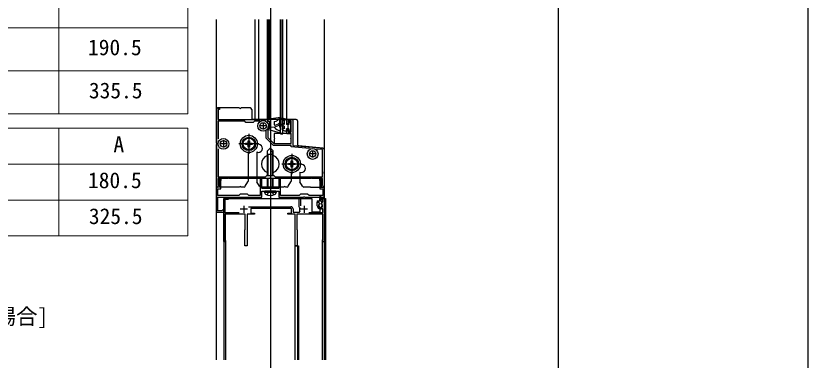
# Model space of a CAD drawing. Units: millimetres, scale not verified. Extents: x -875 to 875, y -1304 to 1298.
# Drawn here: x 323 to 875, y -835 to -596 of the extents above; entities that cross this region are included whole.
import ezdxf
from ezdxf.enums import TextEntityAlignment as Align

# ---------------------------------------------------------------- set-up
doc = ezdxf.new("R2010")
doc.units = ezdxf.units.MM
doc.header["$LTSCALE"] = 8
doc.layers.add('0-1_TABLE1', color=7, linetype='Continuous', lineweight=18)
for name, color, linetype in [('0-2_USER1', 3, 'Continuous'), ('0-3_YKK_11', 7, 'Continuous'), ('0-4_YKK_12', 2, 'Continuous'), ('0-5_YKK_13', 4, 'Continuous'), ('0-7_YKK_D', 6, 'Continuous'), ('0-8_YKK_ZWAK', 7, 'Continuous')]:
    doc.layers.add(name, color=color, linetype=linetype)
doc.styles.add('ＭＳ ゴシック', font='')
doc.styles.get('ＭＳ ゴシック').set_extended_font_data('MS Gothic')

msp = doc.modelspace()

# ---------------------------------------------------------------- linework, layer by layer
at = {"layer": '0-1_TABLE1'}
for p, q in [((352.5, -543.742), (352.5, -663.742)), ((442.5, -543.742), (442.5, -663.742)), ((82.5, -603.742), (442.5, -603.742)), ((82.5, -633.742), (442.5, -633.742)), ((-247.5, -663.742), (442.5, -663.742)), ((-427.5, -673.742), (442.5, -673.742)), ((352.5, -673.742), (352.5, -748.742)), ((442.5, -673.742), (442.5, -748.742)), ((-427.5, -698.742), (442.5, -698.742)), ((-67.5, -723.742), (442.5, -723.742)), ((-427.5, -748.742), (442.5, -748.742))]:
    msp.add_line(p, q, dxfattribs=at)
at = {"layer": '0-3_YKK_11'}
for p, q in [((497.5, -672.142), (492.5, -672.142)), ((495, -669.642), (495, -674.642)), ((469.8, -684.642), (464.8, -684.642)), ((467.3, -682.142), (467.3, -687.142)), ((529.5, -689.142), (529.5, -694.142)), ((532, -691.642), (527, -691.642)), ((481.5, -727.642), (481.5, -732.642)), ((484.672, -728.442), (514.4, -728.442)), ((523.5, -727.642), (523.5, -732.642)), ((484, -730.142), (479, -730.142)), ((526, -730.142), (521, -730.142))]:
    msp.add_line(p, q, dxfattribs=at)
for points in [[(462.5, -714.642), (462.5, -685.1), (462.62, -684.917), (462.62, -684.367), (462.5, -684.184), (462.5, -659.642), (464.5, -659.642), (464.5, -660.642), (463.6, -660.642), (463.6, -667.642), (485.042, -667.642), (485.225, -667.762), (485.775, -667.762), (485.958, -667.642), (498, -667.642), (498, -668.842), (499.5, -668.842), (499.5, -672.842), (498.3, -672.842), (498.3, -680.286), (502.455, -684.442), (514.6, -684.442), (514.6, -677.642), (511.6, -677.642), (511.6, -674.642), (512.5, -674.642), (512.5, -676.242), (514.6, -676.242), (514.6, -668.842), (512.5, -668.842), (512.5, -670.642), (511.6, -670.642), (511.6, -667.642), (515.7, -667.642), (515.7, -685.735), (537.5, -687.642), (537.5, -714.642), (536, -714.642), (536, -713.942), (536.24, -713.648)], [(492.702, -668.742), (488.9, -668.742), (488, -669.642), (483, -669.642), (482.1, -668.742), (463.6, -668.742), (463.6, -681.194)], [(527.337, -687.857), (514.6, -686.743), (514.6, -685.742), (502.2, -685.742), (497.2, -680.742), (497.2, -675.428)], [(463.6, -688.09), (463.6, -707.542), (496.6, -707.542), (497.5, -706.642), (502.5, -706.642), (503.4, -707.542), (536.4, -707.542), (536.4, -688.65), (532.287, -688.29)], [(536.24, -713.648), (536.4, -713.452), (536.4, -708.642), (529.458, -708.642), (529.275, -708.522), (528.725, -708.522), (528.542, -708.642), (500.458, -708.642), (500.275, -708.522), (499.725, -708.522), (499.542, -708.642), (471.458, -708.642), (471.275, -708.522), (470.725, -708.522), (470.542, -708.642), (463.6, -708.642), (463.6, -713.452), (463.76, -713.648), (464, -713.942), (464, -714.642), (462.5, -714.642)], [(493, -708.642), (493, -720.642), (485, -720.642), (484, -719.642), (479, -719.642), (478, -720.642), (463.5, -720.642), (463.5, -715.842), (465.45, -715.842), (465.45, -711.694), (465.717, -708.642), (464.512, -708.642), (464.25, -711.642), (464.25, -713.884), (464.37, -714.067), (464.25, -714.642), (462.5, -714.642), (462.5, -732.142), (467.5, -732.142), (467.5, -730.642), (466.8, -730.642), (466.504, -730.892), (466.208, -731.142), (463.5, -731.142), (463.5, -721.642)], [(463.5, -721.642), (494, -721.642), (494, -717.642), (499.542, -717.642), (499.725, -717.522), (500.275, -717.522), (500.458, -717.642), (506, -717.642), (506, -721.642), (523.042, -721.642), (523.225, -721.522), (523.775, -721.522), (523.958, -721.642), (537.5, -721.642), (537.5, -714.642), (535.75, -714.642), (535.63, -714.067), (535.75, -713.884), (535.75, -711.642), (535.488, -708.642), (534.283, -708.642), (534.55, -711.694), (534.55, -715.842), (536.5, -715.842), (536.5, -720.642), (527, -720.642), (526, -719.642), (521, -719.642), (520, -720.642), (507, -720.642), (507, -708.642), (506, -708.642), (506, -714.884), (506.12, -715.067), (506, -715.642), (494, -715.642), (493.88, -715.067), (494, -714.884), (494, -708.642), (493, -708.642)], [(536.45, -751.336), (536.6, -751.076), (536.6, -733.442), (518.5, -733.442), (518.5, -744.142), (518.8, -744.442), (518.8, -755.642), (517.2, -755.642), (517.2, -733.442), (512.1, -733.442), (512.1, -732.742), (514.7, -732.742), (514.7, -729.642), (486.3, -729.642), (486.3, -732.742), (488.9, -732.742), (488.9, -733.442), (483.8, -733.442), (483.8, -755.642), (482.2, -755.642), (482.2, -744.442), (482.5, -744.142), (482.5, -733.442), (468.4, -733.442), (468.4, -751.442), (468.6, -751.642), (468.8, -751.842), (468.8, -752.642), (467.5, -752.642), (467.5, -722.642), (470.5, -722.642), (470.5, -723.442), (468.3, -723.442), (468.3, -732.442), (478.214, -732.442)], [(520.461, -729.141), (520.338, -728.794), (520.2, -728.542), (520.2, -722.642), (521, -722.642), (521, -727.742)], [(535.956, -726.486), (535.887, -726.105), (536.7, -724.697), (536.7, -723.442), (535.5, -723.442), (535.5, -722.642), (537.5, -722.642), (537.5, -751.942)], [(532.7, -727.642), (532.7, -725.142), (533.557, -725.142), (534.113, -726.105), (534.044, -726.486)], [(515.9, -729.942), (515.9, -732.242), (520.327, -732.242), (520.679, -731.653)], [(526.899, -732.442), (536.7, -732.442), (536.7, -729.833), (536.238, -729.58)]]:
    msp.add_lwpolyline(points, dxfattribs=at)
for centre, radius, start, end in [((514.4, -729.942), 1.5, 0.00001, 89.99999), ((523.5, -730.142), 3.2, 161.76574, 208.17865), ((535, -727.642), 2.3, 179.99999, 302.57899), ((535, -727.642), 1.5, 129.59406, 50.40594), ((536.8, -751.942), 0.7, 120, 359.99999)]:
    msp.add_arc(centre, radius, start, end, dxfattribs=at)
at = {"layer": '0-4_YKK_12'}
for p, q in [((462.5, -660.142), (462.5, -597.942)), ((489.507, -667.642), (489.507, -597.942)), ((492.007, -667.642), (492.007, -597.942)), ((498.007, -667.642), (498.007, -597.942)), ((499.507, -667.145), (499.507, -597.942)), ((500, -597.942), (500, -835.021)), ((508.807, -677.642), (508.807, -597.942)), ((511.607, -667.642), (511.607, -597.942)), ((537.5, -597.942), (537.5, -709.642)), ((498.373, -667.642), (489.507, -667.642)), ((506.501, -667.642), (505.76, -667.642)), ((508.453, -667.642), (507.501, -667.642)), ((510.714, -667.642), (509.286, -667.642)), ((511.607, -667.642), (511.577, -667.642)), ((462.5, -835.021), (462.5, -702.142)), ((537.5, -702.142), (537.5, -835.021)), ((467.5, -722.642), (529, -722.642)), ((467.5, -722.642), (467.5, -835.021)), ((529, -722.642), (529, -732.142)), ((534.5, -722.642), (534.5, -724.342)), ((534.5, -722.642), (534.719, -722.642)), ((535.28, -722.642), (538.5, -722.642)), ((538.5, -722.642), (538.5, -835.021)), ((534.5, -732.142), (529, -732.142)), ((534.5, -729.887), (534.5, -732.142)), ((467.5, -752.642), (468.8, -752.642)), ((468.8, -752.642), (468.8, -835.021)), ((517, -755.642), (517, -835.021)), ((517, -755.642), (519.7, -755.642)), ((518.9, -755.642), (518.9, -835.021)), ((519.7, -755.642), (519.7, -835.021)), ((536.1, -752.642), (536.1, -835.021)), ((536.1, -752.642), (537.5, -752.642))]:
    msp.add_line(p, q, dxfattribs=at)
at = {"layer": '0-5_YKK_13'}
for p, q in [((498.207, -597.942), (498.201, -668.167)), ((507.007, -677.642), (507.007, -597.942)), ((507.501, -666.249), (507.506, -597.942)), ((462.5, -660.642), (462.5, -703.928)), ((478.286, -659.642), (463.5, -659.642)), ((486, -659.642), (479.714, -659.642)), ((487, -660.642), (487, -666.642)), ((509.286, -667.642), (488, -667.642)), ((498.2, -668.205), (498.2, -668.849)), ((499.046, -667.217), (507.155, -665.953)), ((504.382, -668.541), (505.467, -668.149)), ((506.501, -666.358), (505.467, -668.149)), ((506.501, -666.358), (506.501, -672.749)), ((507.501, -672.749), (507.501, -666.249)), ((508.14, -667.099), (508.631, -667.949)), ((511.6, -667.649), (508.49, -666.663)), ((509.6, -668.649), (508.631, -667.949)), ((518, -667.642), (510.714, -667.642)), ((511.6, -667.649), (511.6, -668.649)), ((499.5, -668.849), (498.59, -669.135)), ((498.8, -674.649), (498.8, -673.649)), ((499.5, -668.849), (499.5, -672.649)), ((499.5, -672.649), (502.7, -673.049)), ((502.7, -669.149), (503.818, -668.745)), ((502.7, -669.149), (502.7, -671.027)), ((502.7, -673.049), (506.12, -671.708)), ((503.382, -671.492), (505.682, -670.59)), ((506.801, -673.049), (507.201, -673.049)), ((508.35, -671.482), (509.6, -672.204)), ((509.6, -671.049), (508.85, -670.616)), ((509.6, -674.19), (508.85, -673.757)), ((509.6, -668.649), (509.6, -671.049)), ((509.6, -672.204), (509.6, -674.19)), ((511.6, -668.649), (511.3, -669.169)), ((511.3, -669.169), (511.3, -671.049)), ((512.9, -671.049), (511.3, -671.049)), ((512.1, -671.049), (512.1, -674.249)), ((512.9, -669.449), (512.9, -671.049)), ((512.9, -669.449), (514, -669.449)), ((514, -669.449), (514, -675.849)), ((519, -668.642), (519, -685.107)), ((485, -677.641), (485, -691.641)), ((498.8, -674.649), (506.1, -676.82)), ((502.607, -677.442), (502.607, -680.442)), ((514.607, -677.442), (502.607, -677.442)), ((507, -677.642), (508.8, -677.642)), ((508.35, -674.623), (510.3, -675.749)), ((511.6, -675.749), (510.3, -675.749)), ((512.9, -674.249), (511.3, -674.249)), ((511.6, -674.769), (511.3, -674.249)), ((511.6, -674.769), (511.6, -675.749)), ((512.9, -674.249), (512.9, -675.849)), ((514, -675.849), (512.9, -675.849)), ((514.607, -680.442), (514.607, -677.442)), ((492, -684.641), (478, -684.641)), ((492.869, -685.277), (490.996, -684.404)), ((502.607, -681.442), (502.607, -684.442)), ((490.5, -690.241), (490.5, -710.477)), ((490.544, -690.262), (490.5, -690.241)), ((502, -690.906), (500, -688.906)), ((501.4, -706.642), (501.4, -690.306)), ((536.587, -687.562), (519.913, -686.103)), ((537.5, -688.558), (537.5, -703.928)), ((484.5, -690.621), (484.5, -710.477)), ((502, -692.042), (498, -692.042)), ((498.6, -706.642), (498.6, -692.042)), ((515, -691.642), (515, -705.642)), ((522, -698.642), (508, -698.642)), ((522.869, -699.277), (520.995, -698.403)), ((462.5, -705.356), (462.5, -713.642)), ((514.5, -704.621), (514.5, -710.477)), ((520.5, -704.241), (520.5, -710.477)), ((520.544, -704.262), (520.5, -704.241)), ((537.5, -705.356), (537.5, -713.642)), ((482.538, -714.142), (484.366, -710.977)), ((492.461, -714.142), (490.634, -710.977)), ((498, -715.642), (498, -708.642)), ((498.6, -715.642), (498.6, -708.642)), ((501.4, -715.642), (501.4, -708.642)), ((502, -715.642), (502, -708.642)), ((512.538, -714.142), (514.366, -710.977)), ((522.461, -714.142), (520.634, -710.977)), ((477, -714.642), (463.5, -714.642)), ((478.286, -714.642), (477, -714.642)), ((481.672, -714.642), (479.714, -714.642)), ((509.286, -714.642), (493.327, -714.642)), ((496, -718.142), (496.088, -717.642)), ((496, -718.142), (496.141, -718.944)), ((504, -718.142), (503.859, -718.944)), ((511.672, -714.642), (510.714, -714.642)), ((527.995, -714.642), (523.327, -714.642)), ((527.995, -714.642), (536.5, -714.642)), ((534.6, -724.342), (534.85, -720.781)), ((535.4, -724.342), (535.149, -720.781)), ((532.6, -724.642), (532.6, -724.842)), ((532.9, -724.342), (535.4, -724.342)), ((532.9, -725.142), (533.5, -725.142)), ((534.4, -726.042), (533.5, -725.142)), ((534.4, -726.545), (534.4, -726.042)), ((536.109, -725.13), (535.4, -724.342)), ((535.6, -726.042), (536.098, -725.543)), ((535.6, -726.545), (535.6, -726.042)), ((500.5, -729.642), (499, -729.642))]:
    msp.add_line(p, q, dxfattribs=at)
for points in [[(498.8, -673.649), (500, -673.949), (499.5, -672.649)], [(483.68, -685.081), (482.75, -685.081), (482.75, -684.201), (483.68, -684.201)], [(484.56, -683.321), (484.56, -682.391), (485.44, -682.391), (485.44, -683.321)], [(486.32, -684.201), (487.25, -684.201), (487.25, -685.081), (486.32, -685.081)], [(502.607, -684.442), (514.607, -684.442), (514.607, -681.442)], [(485.44, -685.961), (485.44, -686.891), (484.56, -686.891), (484.56, -685.961)], [(498, -706.642), (498, -689.492), (499.85, -687.642)], [(502, -706.642), (502, -689.492), (500.15, -687.642), (499.85, -687.642)], [(513.68, -699.082), (512.75, -699.082), (512.75, -698.202), (513.68, -698.202)], [(514.56, -697.322), (514.56, -696.392), (515.44, -696.392), (515.44, -697.322)], [(515.44, -699.962), (515.44, -700.892), (514.56, -700.892), (514.56, -699.962)], [(516.32, -698.202), (517.25, -698.202), (517.25, -699.082), (516.32, -699.082)], [(496, -718.142), (504, -718.142), (503.912, -717.642), (496.088, -717.642)], [(500, -717.258), (498.813, -717.889), (497.7, -720.121)], [(500, -717.258), (501.187, -717.889), (502.3, -720.121)]]:
    msp.add_lwpolyline(points, dxfattribs=at)
for points in [[(485, -680.023), (489, -682.332), (489, -686.951), (485, -689.26), (481, -686.951), (481, -682.332)], [(515, -694.023), (519, -696.332), (519, -700.951), (515, -703.261), (511, -700.951), (511, -696.332)]]:
    msp.add_lwpolyline(points, close=True, dxfattribs=at)
for centre, radius in [((495, -672.142), 3.75), ((495, -672.142), 2.25), ((485, -684.641), 6), ((467.3, -684.642), 3.75), ((467.3, -684.642), 2.25), ((485, -684.641), 4.7), ((485, -684.641), 4), ((529.5, -691.642), 3.75), ((529.5, -691.642), 2.25), ((515, -698.642), 6), ((515, -698.642), 4.7), ((515, -698.642), 4)]:
    msp.add_circle(centre, radius, dxfattribs=at)
for centre, radius, start, end in [((463.5, -660.642), 1, 90, 180), ((479, -658.942), 1, 224.427, 315.573), ((486, -660.642), 1, 0, 90), ((488, -666.642), 1, 180, 270), ((499.2, -668.205), 1, 98.86315, 180), ((507.201, -666.249), 0.3, 0, 98.86315), ((508.4, -666.949), 0.3, 72.41011, 210.00424), ((510, -666.942), 1, 224.427, 315.573), ((518, -668.642), 1, 0, 90), ((498.5, -668.849), 0.3, 180, 287.4576), ((503.2, -671.027), 0.5, 180, 291.41477), ((508.734, -667.796), 8, 221.03865, 253.75259), ((504.1, -668.643), 0.3, 199.868, 19.868), ((505.901, -671.149), 0.6, 291.41477, 111.41477), ((506.801, -672.749), 0.3, 180, 270), ((507.201, -672.749), 0.3, 270, 0), ((508.6, -671.049), 0.5, 60.00001, 240.00001), ((508.6, -674.19), 0.5, 60.00001, 240.00001), ((506.3, -676.149), 0.7, 253.43896, 73.75259), ((483.68, -683.321), 0.88, 270, 0), ((486.32, -683.321), 0.88, 180, 270), ((502.607, -680.942), 0.5, 270, 90), ((514.607, -680.942), 0.5, 90, 270), ((483.68, -685.961), 0.88, 0, 90), ((486.32, -685.961), 0.88, 90, 180), ((491.706, -687.769), 2.75, 245, 65), ((520, -685.107), 1, 180, 265), ((536.5, -688.558), 1, 0, 85), ((500, -698.642), 6.25, 108.66066, 251.33934), ((500, -698.642), 6.25, 288.66519, 71.33481), ((513.68, -697.322), 0.88, 270, 0), ((513.68, -699.962), 0.88, 0, 90), ((516.32, -697.322), 0.88, 180, 270), ((516.32, -699.962), 0.88, 90, 180), ((521.706, -701.769), 2.75, 245, 65), ((461.8, -704.642), 1, 314.427, 45.573), ((538.2, -704.642), 1, 134.427, 225.573), ((483.5, -710.477), 1, 330, 0), ((491.5, -710.477), 1, 180, 210), ((513.5, -710.477), 1, 330, 0), ((521.5, -710.477), 1, 180, 210), ((463.5, -713.642), 1, 180, 270), ((479, -715.342), 1, 44.427, 135.573), ((481.672, -713.642), 1, 270, 330), ((493.327, -713.642), 1, 210, 270), ((510, -715.342), 1, 44.427, 135.573), ((511.672, -713.642), 1, 270, 330), ((523.327, -713.642), 1, 210, 270), ((536.5, -713.642), 1, 270, 0), ((497.028, -718.788), 0.9, 190, 237.94412), ((500, -714.042), 6.5, 237.94412, 302.05588), ((502.972, -718.788), 0.9, 302.05588, 350), ((535, -720.792), 0.15, 4.02196, 175.97801), ((532.9, -724.642), 0.3, 90, 180), ((532.9, -724.842), 0.3, 180, 270), ((535, -727.642), 1.25, 118.68403, 61.31379), ((535.886, -725.331), 0.3, 314.99911, 41.98901)]:
    msp.add_arc(centre, radius, start, end, dxfattribs=at)
at = {"layer": '0-7_YKK_D'}
for p, q in [((500, -528.145), (500, -1255.4)), ((700.6, -534.661), (700.6, -1255.4))]:
    msp.add_line(p, q, dxfattribs=at)
at = {"layer": '0-8_YKK_ZWAK'}
msp.add_lwpolyline([(-875, -1304.4), (875, -1304.4), (875, 1245.6)], dxfattribs=at)

# ---------------------------------------------------------------- texts
at = {"layer": '0-1_TABLE1', "style": 'ＭＳ ゴシック'}
for s, p in [('190.5', (372.869, -626.242)), ('335.5', (373.466, -656.242)), ('A', (390.597, -693.742)), ('180.5', (372.869, -718.742)), ('325.5', (373.466, -743.742))]:
    msp.add_text(s, height=11, dxfattribs=at).set_placement(p, align=Align.BOTTOM_LEFT)
at = {"layer": '0-2_USER1', "style": 'ＭＳ ゴシック'}
msp.add_text('[根太B：5尺、6尺の場合]', height=11, dxfattribs=at).set_placement((172.695, -813.542), align=Align.BOTTOM_LEFT)

doc.saveas('drawing.dxf')
